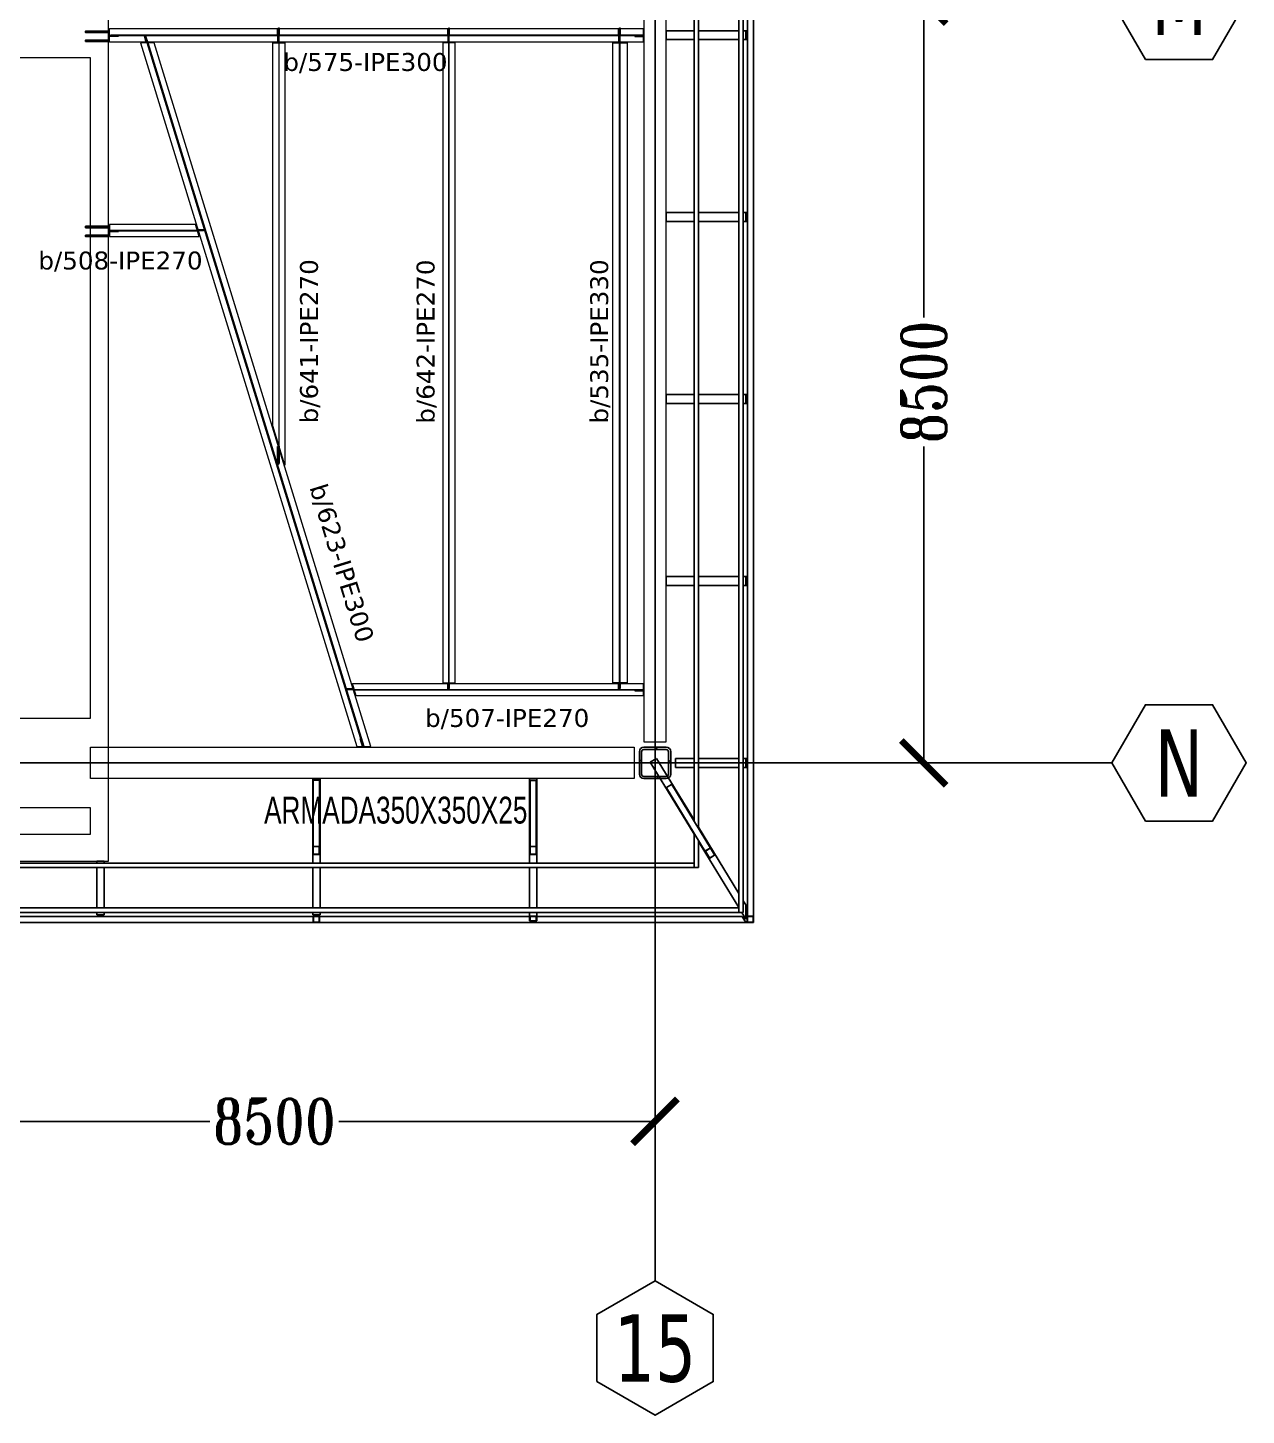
# Model space of a CAD drawing. Header units: millimetres. Extents: x -2452 to 78744, y -21906 to 33736.
# Drawn here: x 65145 to 78744, y -7280 to 8205 of the extents above; entities that cross this region are included whole.
import ezdxf
from ezdxf.enums import TextEntityAlignment as Align

# ---------------------------------------------------------------- set-up
doc = ezdxf.new("R2010")
doc.units = ezdxf.units.MM
doc.header["$LTSCALE"] = 0.9
for name, color, linetype, lineweight in [('0-3', 250, 'Continuous', 5), ('A_ALMA', 8, 'Continuous', 5), ('E_COLUMNAS-1', 254, 'Continuous', 25), ('E_COLUMNAS-2', 1, 'Continuous', 9), ('E_COLUMNAS-3', 1, 'Continuous', 35), ('E_COLUMNAS-4', 1, 'Continuous', 25), ('E_TEXTO', 3, 'Continuous', 9), ('E_VIGAS', 8, 'Continuous', 9), ('E_VIGAS-1', 5, 'Continuous', 25), ('E_VIGAS-2', 10, 'Continuous', 25), ('HCB-PLATINA', 4, 'Continuous', 15), ('HCB-VIGAS', 4, 'Continuous', 15), ('S-COLS-HDLN-1', 52, 'Continuous', 9), ('VIGAS_HCB', 4, 'Continuous', 15)]:
    doc.layers.add(name, color=color, linetype=linetype, lineweight=lineweight)
for name, color, linetype in [('COTAS', 8, 'Continuous'), ('HCB-ANCLAJE', 5, 'Continuous'), ('HCB-EJES', 1, 'Continuous'), ('HCB-ROTULOS', 2, 'Continuous')]:
    doc.layers.add(name, color=color, linetype=linetype)
doc.layers.get('0-3').off()
doc.styles.add('Arial Narrow', font='', dxfattribs={"width": 0.85, "height": 0.3})
doc.styles.add('ROMANT', font='romant.shx', dxfattribs={"width": 0.8})
doc.styles.add('VERDANA', font='verdana.ttf')
doc.styles.get('Arial Narrow').set_extended_font_data('Arial Narrow')
doc.dimstyles.new('1.125', dxfattribs={"dimscale": 0, "dimtxt": 500, "dimasz": 500, "dimexe": 4, "dimexo": 4, "dimgap": 15, "dimtad": 0, "dimdec": 0, "dimzin": 4, "dimdsep": 46, "dimtxsty": 'ROMANT', "dimblk": 'ARCHTICK', "dimcen": -10, "dimclrd": 256, "dimclrt": 3, "dimadec": 0, "dimazin": 0, "dimtfac": 1, "dimtdec": 0, "dimtix": 1, "dimtmove": 0, "dimatfit": 0, "dimldrblk": 'OBLIQUE', "dimfxl": 0.05, "dimtolj": 1, "dimtzin": 0, "dimarcsym": 0})

# ---------------------------------------------------------------- blocks, each defined once
blk = doc.blocks.new('EST_SFM_VIGA-METALICA-SECCION-C - EST_SFM_VIGA-METALICA-UPN100-1529792-PLANTA DE PISO 14 N_E_ _56_55m')
at = {"layer": 'E_VIGAS-2'}
for p, q in [((13.831, 0.032), (-13.129, 0.032)), ((14.268, 0.032), (13.965, 0.032)), ((14.269, 0.032), (14.269, -0.018)), ((-13.047, -0.018), (13.749, -0.018)), ((13.882, -0.018), (14.269, -0.018))]:
    blk.add_line(p, q, dxfattribs=at)
blk = doc.blocks.new('EST_SFM_VIGA-METALICA-SECCION-C - EST_SFM_VIGA-METALICA-UPN100-1530878-PLANTA DE PISO 14 N_E_ _56_55m')
at = {"layer": 'E_VIGAS-2'}
for p, q in [((14.54, 0.018), (-14.294, 0.018)), ((14.54, 0.018), (14.54, -0.032)), ((-14.294, -0.032), (14.54, -0.032))]:
    blk.add_line(p, q, dxfattribs=at)
blk = doc.blocks.new('EST_SFM_VIGA-METALICA-SECCION-C - EST_SFM_VIGA-METALICA-UPN160-1529890-PLANTA DE PISO 14 N_E_ _56_55m')
at = {"layer": 'E_VIGAS-1'}
for p, q in [((14.442, 0.018), (-14.49, 0.018)), ((14.506, 0.018), (14.5, 0.018)), ((14.506, 0.018), (14.506, 0.013)), ((-14.485, -0.047), (14.437, -0.047)), ((14.438, -0.047), (14.504, -0.047))]:
    blk.add_line(p, q, dxfattribs=at)
blk = doc.blocks.new('EST_SFM_VIGA-METALICA-SECCION-C - EST_SFM_VIGA-METALICA-UPN100-1527742-PLANTA DE PISO 14 N_E_ _56_55m')
at = {"layer": 'E_VIGAS-2'}
for p, q in [((34.044, 0.018), (-34.827, 0.018)), ((34.044, 0.018), (34.044, -0.032)), ((-34.827, -0.032), (34.044, -0.032))]:
    blk.add_line(p, q, dxfattribs=at)
blk = doc.blocks.new('EST_SFM_VIGA-METALICA-SECCION-C - EST_SFM_VIGA-METALICA-UPN100-1527772-PLANTA DE PISO 14 N_E_ _56_55m')
at = {"layer": 'E_VIGAS-2'}
for p, q in [((34.942, 0.032), (-34.929, 0.032)), ((34.942, 0.032), (34.942, -0.018)), ((-34.929, -0.018), (34.942, -0.018))]:
    blk.add_line(p, q, dxfattribs=at)
blk = doc.blocks.new('EST_SCM_COLUMNA-METALICA-SECCION-CUADRADA - EST_SCM_COLUMNA-TUBULAR-CUADRADA_PTEØ_70x70 e_3mm-1588002-PLANTA DE PISO 14 N_E_ _56_55m')
at = {"layer": 'E_COLUMNAS-1'}
for p, q in [((-0.035, 0.029), (-0.035, -0.029)), ((-0.032, -0.029), (-0.032, 0.029)), ((0.029, 0.035), (-0.029, 0.035)), ((-0.029, 0.032), (0.029, 0.032)), ((0.032, 0.029), (0.032, -0.029)), ((0.035, -0.029), (0.035, 0.029)), ((0.029, -0.032), (-0.029, -0.032)), ((-0.029, -0.035), (0.029, -0.035))]:
    blk.add_line(p, q, dxfattribs=at)
for centre, radius, start, end in [((-0.029, 0.029), 0.006, 90, 180), ((-0.029, 0.029), 0.003, 90, 180), ((0.029, 0.029), 0.006, 360, 90), ((0.029, 0.029), 0.003, 0, 90), ((-0.029, -0.029), 0.006, 180, 270), ((-0.029, -0.029), 0.003, 180, 270), ((0.029, -0.029), 0.006, 270, 360), ((0.029, -0.029), 0.003, 270, 360), ((0.029, -0.029), 0.006, 280, 360), ((0.029, -0.029), 0.003, 300, 360)]:
    blk.add_arc(centre, radius, start, end, dxfattribs=at)
blk = doc.blocks.new('EST_SCM_COLUMNA-METALICA-SECCION-CUADRADA - EST_SCM_COLUMNA-TUBULAR-CUADRADA_PTEØ_70x70 e_3mm-V32-PLANTA DE PISO 14 N_E_ _56_55m')
at = {"layer": 'E_COLUMNAS-1'}
for p, q in [((-0.035, 0.029), (-0.035, -0.029)), ((-0.032, -0.029), (-0.032, 0.029)), ((0.029, 0.035), (-0.029, 0.035)), ((-0.029, 0.032), (0.029, 0.032)), ((0.032, 0.029), (0.032, -0.029)), ((0.035, -0.029), (0.035, 0.029)), ((0.029, -0.032), (-0.029, -0.032)), ((-0.029, -0.035), (0.029, -0.035))]:
    blk.add_line(p, q, dxfattribs=at)
for centre, radius, start, end in [((-0.029, 0.029), 0.006, 90, 180), ((-0.029, 0.029), 0.003, 90, 180), ((0.029, 0.029), 0.006, 360, 90), ((0.029, 0.029), 0.003, 0, 90), ((-0.029, -0.029), 0.006, 180, 270), ((-0.029, -0.029), 0.006, 190, 270), ((-0.029, -0.029), 0.003, 180, 270), ((-0.029, -0.029), 0.003, 210, 270), ((0.029, -0.029), 0.006, 270, 360), ((0.029, -0.029), 0.003, 270, 360), ((0.029, -0.029), 0.006, 270, 350), ((0.029, -0.029), 0.003, 270, 330)]:
    blk.add_arc(centre, radius, start, end, dxfattribs=at)
blk = doc.blocks.new('EST_SCM_COLUMNA-METALICA-SECCION-CUADRADA - EST_SCM_COLUMNA-TUBULAR-CUADRADA_PTEØ_70x70 e_3mm-V37-PLANTA DE PISO 14 N_E_ _56_55m')
at = {"layer": 'E_COLUMNAS-2'}
h = blk.add_hatch(dxfattribs=at)
h.set_pattern_fill('FP_5', color=256, style=0, pattern_type=2)
h.set_pattern_definition([(315, (-7.522, 138.917), (0.15909903, 0.15909903), [])])
h.paths.add_polyline_path([(-0.029, 0.035), (-0.033, 0.033), (-0.035, 0.029), (-0.031, 0.031)])
h.paths.add_polyline_path([(0.029, 0.035), (-0.029, 0.035), (-0.029, 0.032), (0.029, 0.032)])
h.paths.add_polyline_path([(0.029, 0.035), (0.031, 0.031), (0.035, 0.029), (0.033, 0.033)])
h.paths.add_polyline_path([(0.035, -0.029), (0.031, -0.031), (0.029, -0.035), (0.033, -0.033)])
h.paths.add_polyline_path([(0.035, 0.029), (0.032, 0.029), (0.032, -0.029), (0.035, -0.029)])
h.paths.add_polyline_path([(-0.035, -0.029), (-0.033, -0.033), (-0.029, -0.035), (-0.031, -0.031)])
h.paths.add_polyline_path([(-0.035, 0.029), (-0.035, -0.029), (-0.032, -0.029), (-0.032, 0.029)])
h.paths.add_polyline_path([(0.029, -0.032), (-0.029, -0.032), (-0.029, -0.035), (0.029, -0.035)])
at = {"layer": 'E_COLUMNAS-1'}
for p, q in [((-0.035, 0.029), (-0.035, -0.029)), ((-0.032, -0.029), (-0.032, 0.029)), ((0.029, 0.035), (-0.029, 0.035)), ((-0.029, 0.032), (0.029, 0.032)), ((0.032, 0.029), (0.032, -0.029)), ((0.035, -0.029), (0.035, 0.029)), ((0.029, -0.032), (-0.029, -0.032)), ((-0.029, -0.035), (0.029, -0.035))]:
    blk.add_line(p, q, dxfattribs=at)
for centre, radius, start, end in [((-0.029, 0.029), 0.006, 90, 180), ((-0.029, 0.029), 0.003, 90, 180), ((0.029, 0.029), 0.006, 360, 90), ((0.029, 0.029), 0.003, 0, 90), ((-0.029, -0.029), 0.006, 180, 270), ((-0.029, -0.029), 0.003, 180, 270), ((0.029, -0.029), 0.006, 270, 360), ((0.029, -0.029), 0.003, 270, 360)]:
    blk.add_arc(centre, radius, start, end, dxfattribs=at)
blk = doc.blocks.new('DCTIB_CNI_EST_MOD-1A-FAC_0001_rvt-2-PLANTA DE PISO 14 N_E_ _56_55m')
at = {"layer": 'E_COLUMNAS-1'}
for centre, radius, start, end in [((-9.971, 138.946), 0.006, 90, 170), ((-9.971, 138.946), 0.006, 90, 170), ((-9.971, 138.946), 0.003, 90, 150), ((-9.971, 138.946), 0.003, 90, 150), ((-9.913, 138.946), 0.006, 10, 90), ((-9.913, 138.946), 0.006, 10, 90), ((-9.913, 138.946), 0.003, 30, 90), ((-9.913, 138.946), 0.003, 30, 90), ((-5.128, 138.946), 0.006, 100, 180), ((-5.128, 138.946), 0.006, 100, 180), ((-5.128, 138.946), 0.003, 120, 180), ((-5.128, 138.946), 0.003, 120, 180)]:
    blk.add_arc(centre, radius, start, end, dxfattribs=at)
at = {"layer": 'E_VIGAS-1'}
for p, q in [((-6.038, 148.735), (-6.038, 148.835)), ((-6.038, 148.835), (-5.727, 148.835)), ((-5.677, 148.835), (-5.227, 148.835)), ((-5.177, 148.835), (-5.149, 148.835)), ((-5.149, 148.835), (-5.149, 148.735)), ((-5.149, 148.835), (-5.148, 148.835)), ((-5.149, 148.735), (-5.149, 148.835)), ((-5.129, 148.835), (-5.148, 148.835)), ((-5.148, 148.835), (-5.148, 148.798)), ((-6.038, 148.735), (-5.727, 148.735)), ((-5.677, 148.735), (-5.227, 148.735)), ((-5.177, 148.735), (-5.149, 148.735)), ((-5.148, 148.735), (-5.149, 148.735)), ((-5.148, 148.788), (-5.143, 148.788)), ((-5.143, 148.788), (-5.148, 148.788)), ((-5.148, 148.788), (-5.143, 148.788)), ((-5.143, 148.782), (-5.148, 148.782)), ((-5.143, 148.782), (-5.148, 148.782)), ((-5.148, 148.782), (-5.143, 148.782)), ((-5.148, 148.772), (-5.148, 148.735)), ((-5.148, 148.735), (-5.129, 148.735)), ((-5.143, 148.788), (-5.129, 148.788)), ((-5.129, 148.782), (-5.143, 148.782)), ((-6.037, 146.704), (-6.037, 146.804)), ((-5.727, 146.804), (-6.037, 146.804)), ((-5.227, 146.804), (-5.677, 146.804)), ((-5.149, 146.804), (-5.177, 146.804)), ((-5.149, 146.804), (-5.149, 146.704)), ((-5.149, 146.704), (-5.149, 146.804)), ((-5.149, 146.804), (-5.148, 146.804)), ((-5.148, 146.804), (-5.148, 146.767)), ((-5.129, 146.804), (-5.148, 146.804)), ((-5.727, 146.704), (-6.037, 146.704)), ((-5.227, 146.704), (-5.677, 146.704)), ((-5.149, 146.704), (-5.177, 146.704)), ((-5.148, 146.704), (-5.149, 146.704)), ((-5.148, 146.757), (-5.143, 146.757)), ((-5.143, 146.757), (-5.148, 146.757)), ((-5.148, 146.757), (-5.143, 146.757)), ((-5.143, 146.752), (-5.148, 146.752)), ((-5.143, 146.752), (-5.148, 146.752)), ((-5.148, 146.752), (-5.143, 146.752)), ((-5.148, 146.742), (-5.148, 146.704)), ((-5.148, 146.704), (-5.129, 146.704)), ((-5.143, 146.757), (-5.129, 146.757)), ((-5.129, 146.752), (-5.143, 146.752)), ((-6.038, 144.674), (-6.038, 144.774)), ((-6.038, 144.774), (-5.727, 144.774)), ((-6.038, 144.674), (-5.727, 144.674)), ((-5.677, 144.774), (-5.227, 144.774)), ((-5.677, 144.674), (-5.227, 144.674)), ((-5.177, 144.774), (-5.149, 144.774)), ((-5.177, 144.674), (-5.149, 144.674)), ((-5.149, 144.774), (-5.149, 144.674)), ((-5.149, 144.774), (-5.148, 144.774)), ((-5.149, 144.674), (-5.149, 144.774)), ((-5.148, 144.674), (-5.149, 144.674)), ((-5.129, 144.774), (-5.148, 144.774)), ((-5.148, 144.774), (-5.148, 144.736)), ((-5.148, 144.726), (-5.143, 144.726)), ((-5.143, 144.726), (-5.148, 144.726)), ((-5.148, 144.726), (-5.143, 144.726)), ((-5.143, 144.721), (-5.148, 144.721)), ((-5.143, 144.721), (-5.148, 144.721)), ((-5.148, 144.721), (-5.143, 144.721)), ((-5.148, 144.711), (-5.148, 144.674)), ((-5.148, 144.674), (-5.129, 144.674)), ((-5.143, 144.726), (-5.129, 144.726)), ((-5.129, 144.721), (-5.143, 144.721)), ((-6.037, 142.643), (-6.037, 142.743)), ((-5.727, 142.743), (-6.037, 142.743)), ((-5.727, 142.643), (-6.037, 142.643)), ((-5.227, 142.743), (-5.677, 142.743)), ((-5.227, 142.643), (-5.677, 142.643)), ((-5.149, 142.743), (-5.177, 142.743)), ((-5.149, 142.643), (-5.177, 142.643)), ((-5.149, 142.743), (-5.149, 142.643)), ((-5.149, 142.643), (-5.149, 142.743)), ((-5.149, 142.743), (-5.148, 142.743)), ((-5.148, 142.643), (-5.149, 142.643)), ((-5.148, 142.743), (-5.148, 142.706)), ((-5.129, 142.743), (-5.148, 142.743)), ((-5.148, 142.696), (-5.143, 142.696)), ((-5.143, 142.696), (-5.148, 142.696)), ((-5.148, 142.696), (-5.143, 142.696)), ((-5.143, 142.69), (-5.148, 142.69)), ((-5.143, 142.69), (-5.148, 142.69)), ((-5.148, 142.69), (-5.143, 142.69)), ((-5.148, 142.68), (-5.148, 142.643)), ((-5.148, 142.643), (-5.129, 142.643)), ((-5.143, 142.696), (-5.129, 142.696)), ((-5.129, 142.69), (-5.143, 142.69)), ((-6.215, 140.67), (-6.145, 140.712)), ((-6.215, 140.67), (-5.727, 139.869)), ((-6.145, 140.712), (-5.727, 140.027)), ((-5.934, 140.612), (-5.934, 140.712)), ((-5.934, 140.712), (-5.727, 140.712)), ((-5.934, 140.612), (-5.727, 140.612)), ((-5.677, 140.712), (-5.227, 140.712)), ((-5.677, 140.612), (-5.227, 140.612)), ((-5.177, 140.712), (-5.149, 140.712)), ((-5.177, 140.612), (-5.149, 140.612)), ((-5.149, 140.712), (-5.149, 140.612)), ((-5.149, 140.712), (-5.148, 140.712)), ((-5.149, 140.612), (-5.149, 140.712)), ((-5.148, 140.612), (-5.149, 140.612)), ((-5.129, 140.712), (-5.148, 140.712)), ((-5.148, 140.712), (-5.148, 140.675)), ((-5.148, 140.665), (-5.143, 140.665)), ((-5.143, 140.665), (-5.148, 140.665)), ((-5.148, 140.665), (-5.143, 140.665)), ((-5.143, 140.66), (-5.148, 140.66)), ((-5.143, 140.66), (-5.148, 140.66)), ((-5.148, 140.66), (-5.143, 140.66)), ((-5.148, 140.65), (-5.148, 140.612)), ((-5.148, 140.612), (-5.129, 140.612)), ((-5.143, 140.665), (-5.129, 140.665)), ((-5.129, 140.66), (-5.143, 140.66)), ((-9.983, 140.487), (-9.901, 140.487)), ((-9.983, 140.487), (-9.983, 139.545)), ((-9.977, 140.468), (-9.977, 139.727)), ((-9.91, 140.472), (-9.974, 140.472)), ((-9.907, 139.727), (-9.907, 140.468)), ((-9.901, 140.487), (-9.901, 139.545)), ((-7.563, 140.488), (-7.535, 140.488)), ((-7.563, 140.487), (-7.481, 140.487)), ((-7.563, 139.545), (-7.563, 140.487)), ((-7.557, 140.464), (-7.557, 139.727)), ((-7.49, 140.468), (-7.554, 140.468)), ((-7.525, 140.488), (-7.525, 140.487)), ((-7.519, 140.488), (-7.525, 140.488)), ((-7.52, 140.487), (-7.52, 140.488)), ((-7.509, 140.488), (-7.481, 140.488)), ((-7.487, 139.727), (-7.487, 140.464)), ((-7.481, 139.545), (-7.481, 140.487)), ((-6.034, 140.384), (-5.602, 139.675)), ((-5.979, 140.423), (-6.033, 140.389)), ((-5.542, 139.711), (-5.974, 140.421)), ((-5.677, 139.944), (-5.227, 139.206)), ((-9.977, 139.727), (-9.977, 139.645)), ((-9.976, 139.731), (-9.976, 139.727)), ((-9.976, 139.645), (-9.976, 139.727)), ((-9.91, 139.731), (-9.974, 139.731)), ((-9.974, 139.729), (-9.91, 139.729)), ((-9.909, 139.727), (-9.909, 139.731)), ((-9.909, 139.727), (-9.909, 139.645)), ((-9.907, 139.645), (-9.907, 139.727)), ((-7.557, 139.727), (-7.557, 139.645)), ((-7.556, 139.731), (-7.556, 139.727)), ((-7.556, 139.645), (-7.556, 139.727)), ((-7.49, 139.731), (-7.554, 139.731)), ((-7.554, 139.729), (-7.49, 139.729)), ((-7.489, 139.727), (-7.489, 139.731)), ((-7.489, 139.727), (-7.489, 139.645)), ((-7.487, 139.645), (-7.487, 139.727)), ((-5.677, 139.787), (-5.227, 139.048)), ((-5.602, 139.679), (-5.6, 139.676)), ((-5.547, 139.713), (-5.601, 139.68)), ((-5.6, 139.678), (-5.545, 139.712)), ((-5.543, 139.711), (-5.545, 139.714)), ((-5.543, 139.711), (-5.498, 139.637)), ((-5.497, 139.637), (-5.542, 139.711)), ((-12.393, 139.567), (-12.311, 139.567)), ((-12.393, 139.545), (-12.393, 139.567)), ((-12.311, 139.545), (-12.311, 139.567)), ((-9.976, 139.652), (-9.976, 139.645)), ((-9.91, 139.643), (-9.974, 139.643)), ((-9.974, 139.641), (-9.91, 139.641)), ((-9.909, 139.645), (-9.909, 139.652)), ((-7.556, 139.652), (-7.556, 139.645)), ((-7.49, 139.643), (-7.554, 139.643)), ((-7.554, 139.641), (-7.49, 139.641)), ((-7.489, 139.645), (-7.489, 139.652)), ((-5.602, 139.675), (-5.556, 139.601)), ((-5.555, 139.602), (-5.6, 139.676)), ((-5.56, 139.609), (-5.555, 139.602)), ((-5.498, 139.634), (-5.553, 139.601)), ((-5.552, 139.599), (-5.497, 139.632)), ((-5.498, 139.637), (-5.502, 139.644)), ((-12.393, 139.045), (-12.393, 139.495)), ((-12.311, 139.045), (-12.311, 139.495)), ((-9.983, 139.495), (-9.983, 139.045)), ((-9.901, 139.495), (-9.901, 139.045)), ((-7.563, 139.045), (-7.563, 139.495)), ((-7.481, 139.045), (-7.481, 139.495)), ((-5.177, 139.124), (-5.149, 139.078)), ((-5.149, 138.92), (-5.149, 139.078)), ((-5.148, 139.076), (-5.148, 139.023)), ((-5.129, 139.033), (-5.148, 139.065)), ((-9.977, 138.947), (-70.348, 138.947)), ((-12.393, 138.967), (-12.393, 138.995)), ((-12.311, 138.967), (-12.393, 138.967)), ((-12.393, 138.966), (-12.393, 138.967)), ((-12.393, 138.967), (-12.311, 138.967)), ((-12.365, 138.966), (-12.393, 138.966)), ((-12.355, 138.961), (-12.355, 138.966)), ((-12.355, 138.947), (-12.355, 138.961)), ((-12.35, 138.966), (-12.35, 138.961)), ((-12.35, 138.961), (-12.35, 138.947)), ((-12.311, 138.966), (-12.339, 138.966)), ((-12.311, 138.967), (-12.311, 138.995)), ((-12.311, 138.967), (-12.311, 138.966)), ((-9.983, 138.995), (-9.983, 138.967)), ((-9.901, 138.967), (-9.983, 138.967)), ((-9.983, 138.967), (-9.901, 138.967)), ((-9.983, 138.966), (-9.983, 138.967)), ((-9.955, 138.966), (-9.983, 138.966)), ((-9.909, 138.947), (-9.975, 138.947)), ((-9.945, 138.961), (-9.945, 138.966)), ((-9.945, 138.952), (-9.945, 138.961)), ((-9.945, 138.947), (-9.945, 138.949)), ((-9.94, 138.966), (-9.94, 138.961)), ((-9.94, 138.961), (-9.94, 138.952)), ((-9.94, 138.949), (-9.94, 138.947)), ((-9.901, 138.966), (-9.929, 138.966)), ((-7.563, 138.947), (-9.908, 138.947)), ((-9.901, 138.995), (-9.901, 138.967)), ((-9.901, 138.967), (-9.901, 138.966)), ((-7.563, 138.9), (-7.563, 138.995)), ((-7.481, 138.9), (-7.481, 138.995)), ((-5.188, 138.947), (-7.481, 138.947)), ((-5.194, 138.995), (-5.149, 138.92)), ((-5.149, 138.882), (-5.188, 138.947)), ((-5.148, 138.972), (-5.148, 138.919)), ((-5.146, 138.999), (-5.143, 138.994)), ((-5.143, 138.984), (-5.146, 138.99)), ((-70.353, 138.882), (-9.971, 138.882)), ((-9.913, 138.882), (-7.551, 138.882)), ((-7.557, 138.9), (-7.563, 138.9)), ((-7.49, 138.9), (-7.554, 138.9)), ((-7.493, 138.882), (-5.149, 138.882)), ((-7.481, 138.9), (-7.487, 138.9)), ((-5.153, 138.889), (-5.134, 138.889)), ((-5.129, 138.882), (-5.149, 138.882)), ((-5.131, 138.889), (-5.129, 138.889))]:
    blk.add_line(p, q, dxfattribs=at)
at = {"layer": 'E_VIGAS-1', "flags": 128}
for points in [[(-9.974, 140.472), (-9.975, 140.471), (-9.975, 140.471), (-9.976, 140.471), (-9.976, 140.47), (-9.977, 140.469), (-9.977, 140.469), (-9.977, 140.468)], [(-9.907, 140.468), (-9.907, 140.469), (-9.907, 140.469), (-9.908, 140.47), (-9.908, 140.471), (-9.909, 140.471), (-9.909, 140.471), (-9.91, 140.472)], [(-7.554, 140.468), (-7.555, 140.467), (-7.555, 140.467), (-7.556, 140.467), (-7.556, 140.466), (-7.557, 140.465), (-7.557, 140.465), (-7.557, 140.464)], [(-7.487, 140.464), (-7.487, 140.465), (-7.487, 140.465), (-7.488, 140.466), (-7.488, 140.467), (-7.489, 140.467), (-7.489, 140.467), (-7.49, 140.468)], [(-6.034, 140.384), (-6.034, 140.385), (-6.034, 140.386), (-6.034, 140.387), (-6.034, 140.388), (-6.034, 140.388), (-6.034, 140.389), (-6.033, 140.389)], [(-5.979, 140.423), (-5.978, 140.423), (-5.977, 140.423), (-5.977, 140.423), (-5.976, 140.423), (-5.975, 140.422), (-5.974, 140.422), (-5.974, 140.421)], [(-9.974, 139.731), (-9.975, 139.731), (-9.975, 139.731), (-9.976, 139.73), (-9.976, 139.73), (-9.977, 139.729), (-9.977, 139.728), (-9.977, 139.727)], [(-9.976, 139.727), (-9.976, 139.728), (-9.975, 139.728), (-9.975, 139.728), (-9.975, 139.729), (-9.975, 139.729), (-9.974, 139.729), (-9.974, 139.729)], [(-9.907, 139.727), (-9.907, 139.728), (-9.907, 139.729), (-9.908, 139.73), (-9.908, 139.73), (-9.909, 139.731), (-9.909, 139.731), (-9.91, 139.731)], [(-9.91, 139.729), (-9.91, 139.729), (-9.909, 139.729), (-9.909, 139.729), (-9.909, 139.728), (-9.909, 139.728), (-9.909, 139.728), (-9.909, 139.727)], [(-7.554, 139.731), (-7.555, 139.731), (-7.555, 139.731), (-7.556, 139.73), (-7.556, 139.73), (-7.557, 139.729), (-7.557, 139.728), (-7.557, 139.727)], [(-7.556, 139.727), (-7.556, 139.728), (-7.555, 139.728), (-7.555, 139.728), (-7.555, 139.729), (-7.555, 139.729), (-7.554, 139.729), (-7.554, 139.729)], [(-7.487, 139.727), (-7.487, 139.728), (-7.487, 139.729), (-7.488, 139.73), (-7.488, 139.73), (-7.489, 139.731), (-7.489, 139.731), (-7.49, 139.731)], [(-7.49, 139.729), (-7.49, 139.729), (-7.489, 139.729), (-7.489, 139.729), (-7.489, 139.728), (-7.489, 139.728), (-7.489, 139.728), (-7.489, 139.727)], [(-5.601, 139.68), (-5.602, 139.68), (-5.602, 139.679), (-5.602, 139.678), (-5.602, 139.678), (-5.602, 139.677), (-5.602, 139.676), (-5.602, 139.675)], [(-5.6, 139.676), (-5.601, 139.676), (-5.601, 139.677), (-5.601, 139.677), (-5.601, 139.678), (-5.601, 139.678), (-5.6, 139.678), (-5.6, 139.678)], [(-5.542, 139.711), (-5.542, 139.712), (-5.543, 139.713), (-5.544, 139.713), (-5.544, 139.714), (-5.545, 139.714), (-5.546, 139.714), (-5.547, 139.713)], [(-5.545, 139.712), (-5.545, 139.712), (-5.545, 139.712), (-5.544, 139.712), (-5.544, 139.712), (-5.544, 139.711), (-5.543, 139.711), (-5.543, 139.711)], [(-9.977, 139.645), (-9.977, 139.644), (-9.977, 139.643), (-9.976, 139.642), (-9.976, 139.641), (-9.975, 139.641), (-9.975, 139.641), (-9.974, 139.641)], [(-9.974, 139.643), (-9.974, 139.643), (-9.975, 139.643), (-9.975, 139.643), (-9.975, 139.643), (-9.975, 139.644), (-9.976, 139.644), (-9.976, 139.645)], [(-9.91, 139.641), (-9.909, 139.641), (-9.909, 139.641), (-9.908, 139.641), (-9.908, 139.642), (-9.907, 139.643), (-9.907, 139.644), (-9.907, 139.645)], [(-9.909, 139.645), (-9.909, 139.644), (-9.909, 139.644), (-9.909, 139.643), (-9.909, 139.643), (-9.909, 139.643), (-9.91, 139.643), (-9.91, 139.643)], [(-7.557, 139.645), (-7.557, 139.644), (-7.557, 139.643), (-7.556, 139.642), (-7.556, 139.641), (-7.555, 139.641), (-7.555, 139.641), (-7.554, 139.641)], [(-7.554, 139.643), (-7.554, 139.643), (-7.555, 139.643), (-7.555, 139.643), (-7.555, 139.643), (-7.555, 139.644), (-7.556, 139.644), (-7.556, 139.645)], [(-7.49, 139.641), (-7.489, 139.641), (-7.489, 139.641), (-7.488, 139.641), (-7.488, 139.642), (-7.487, 139.643), (-7.487, 139.644), (-7.487, 139.645)], [(-7.489, 139.645), (-7.489, 139.644), (-7.489, 139.644), (-7.489, 139.643), (-7.489, 139.643), (-7.489, 139.643), (-7.49, 139.643), (-7.49, 139.643)], [(-5.556, 139.601), (-5.556, 139.6), (-5.555, 139.6), (-5.555, 139.599), (-5.554, 139.599), (-5.553, 139.599), (-5.552, 139.599), (-5.552, 139.599)], [(-5.553, 139.601), (-5.553, 139.601), (-5.553, 139.601), (-5.554, 139.601), (-5.554, 139.601), (-5.554, 139.601), (-5.555, 139.601), (-5.555, 139.601), (-5.555, 139.602)], [(-5.498, 139.637), (-5.498, 139.636), (-5.498, 139.636), (-5.498, 139.635), (-5.498, 139.635), (-5.498, 139.635), (-5.498, 139.634), (-5.498, 139.634)], [(-5.497, 139.632), (-5.497, 139.633), (-5.496, 139.633), (-5.496, 139.634), (-5.496, 139.635), (-5.496, 139.636), (-5.496, 139.636), (-5.497, 139.637)], [(-5.149, 139.078), (-5.149, 139.077), (-5.148, 139.076)], [(-5.148, 138.919), (-5.149, 138.92), (-5.149, 138.92)], [(-5.148, 138.962), (-5.146, 138.964), (-5.142, 138.968), (-5.138, 138.97), (-5.135, 138.971)], [(-5.143, 138.994), (-5.138, 138.987), (-5.133, 138.978), (-5.129, 138.971)], [(-5.129, 138.961), (-5.133, 138.968), (-5.138, 138.977), (-5.143, 138.984)]]:
    blk.add_lwpolyline(points, dxfattribs=at)
at = {"layer": 'E_VIGAS-1'}
for centre, start_param, end_param in [((-7.535, 140.488), 0, 1.570796), ((-7.535, 140.487), 4.974188, 5.497787), ((-7.535, 140.487), 5.759587, 6.283185), ((-7.509, 140.488), 1.570796, 3.141593), ((-7.509, 140.487), 3.141593, 3.665191), ((-7.509, 140.487), 3.926991, 4.45059)]:
    blk.add_ellipse(centre, major_axis=(0.0107, 0), ratio=0.003149, start_param=start_param, end_param=end_param, dxfattribs=at)
for points, knots in [([(-5.148, 148.798), (-5.148, 148.797), (-5.148, 148.795), (-5.147, 148.793), (-5.147, 148.791), (-5.146, 148.789), (-5.145, 148.788), (-5.143, 148.788), (-5.143, 148.788)], [0, 0, 0, 0, 0.142857, 0.285714, 0.428571, 0.571429, 0.785714, 1, 1, 1, 1]), ([(-5.143, 148.782), (-5.143, 148.782), (-5.144, 148.782), (-5.145, 148.781), (-5.146, 148.78), (-5.147, 148.779), (-5.147, 148.778), (-5.147, 148.777), (-5.148, 148.775), (-5.148, 148.774), (-5.148, 148.772)], [0, 0, 0, 0, 0.142857, 0.285714, 0.428571, 0.571429, 0.678571, 0.732143, 0.785714, 1, 1, 1, 1]), ([(-5.148, 146.767), (-5.148, 146.766), (-5.148, 146.765), (-5.147, 146.762), (-5.147, 146.76), (-5.146, 146.759), (-5.145, 146.757), (-5.143, 146.757), (-5.143, 146.757)], [0, 0, 0, 0, 0.142857, 0.285714, 0.428571, 0.571429, 0.785714, 1, 1, 1, 1]), ([(-5.143, 146.752), (-5.143, 146.752), (-5.144, 146.751), (-5.145, 146.751), (-5.146, 146.75), (-5.147, 146.748), (-5.147, 146.747), (-5.147, 146.746), (-5.148, 146.744), (-5.148, 146.743), (-5.148, 146.742)], [0, 0, 0, 0, 0.142857, 0.285714, 0.428571, 0.571429, 0.678571, 0.732143, 0.785714, 1, 1, 1, 1]), ([(-5.148, 144.736), (-5.148, 144.735), (-5.148, 144.734), (-5.147, 144.732), (-5.147, 144.73), (-5.146, 144.728), (-5.145, 144.727), (-5.143, 144.726), (-5.143, 144.726)], [0, 0, 0, 0, 0.142857, 0.285714, 0.428571, 0.571429, 0.785714, 1, 1, 1, 1]), ([(-5.143, 144.721), (-5.143, 144.721), (-5.144, 144.721), (-5.145, 144.72), (-5.146, 144.719), (-5.147, 144.718), (-5.147, 144.716), (-5.147, 144.715), (-5.148, 144.714), (-5.148, 144.712), (-5.148, 144.711)], [0, 0, 0, 0, 0.142857, 0.285714, 0.428571, 0.571429, 0.678571, 0.732143, 0.785714, 1, 1, 1, 1]), ([(-5.148, 142.706), (-5.148, 142.705), (-5.148, 142.703), (-5.147, 142.701), (-5.147, 142.699), (-5.146, 142.697), (-5.145, 142.696), (-5.143, 142.696), (-5.143, 142.696)], [0, 0, 0, 0, 0.142857, 0.285714, 0.428571, 0.571429, 0.785714, 1, 1, 1, 1]), ([(-5.143, 142.69), (-5.143, 142.69), (-5.144, 142.69), (-5.145, 142.69), (-5.146, 142.688), (-5.147, 142.687), (-5.147, 142.686), (-5.147, 142.685), (-5.148, 142.683), (-5.148, 142.682), (-5.148, 142.68)], [0, 0, 0, 0, 0.142857, 0.285714, 0.428571, 0.571429, 0.678571, 0.732143, 0.785714, 1, 1, 1, 1]), ([(-5.148, 140.675), (-5.148, 140.674), (-5.148, 140.673), (-5.147, 140.67), (-5.147, 140.669), (-5.146, 140.667), (-5.145, 140.665), (-5.143, 140.665), (-5.143, 140.665)], [0, 0, 0, 0, 0.142857, 0.285714, 0.428571, 0.571429, 0.785714, 1, 1, 1, 1]), ([(-5.143, 140.66), (-5.143, 140.66), (-5.144, 140.66), (-5.145, 140.659), (-5.146, 140.658), (-5.147, 140.656), (-5.147, 140.655), (-5.147, 140.654), (-5.148, 140.652), (-5.148, 140.651), (-5.148, 140.65)], [0, 0, 0, 0, 0.142857, 0.285714, 0.428571, 0.571429, 0.678571, 0.732143, 0.785714, 1, 1, 1, 1]), ([(-12.365, 138.966), (-12.364, 138.966), (-12.363, 138.966), (-12.36, 138.966), (-12.358, 138.965), (-12.356, 138.964), (-12.355, 138.963), (-12.355, 138.962), (-12.355, 138.961)], [0, 0, 0, 0, 0.142857, 0.285714, 0.428571, 0.571429, 0.785714, 1, 1, 1, 1]), ([(-12.355, 138.961), (-12.355, 138.962), (-12.355, 138.963), (-12.357, 138.965), (-12.358, 138.965), (-12.36, 138.966), (-12.361, 138.966), (-12.362, 138.966), (-12.364, 138.966), (-12.365, 138.966)], [0, 0, 0, 0, 0.285714, 0.428571, 0.571429, 0.678571, 0.732143, 0.785714, 1, 1, 1, 1]), ([(-12.339, 138.966), (-12.34, 138.966), (-12.341, 138.966), (-12.344, 138.966), (-12.346, 138.965), (-12.348, 138.964), (-12.349, 138.963), (-12.35, 138.962), (-12.35, 138.961)], [0, 0, 0, 0, 0.142857, 0.285714, 0.428571, 0.571429, 0.785714, 1, 1, 1, 1]), ([(-12.35, 138.961), (-12.35, 138.962), (-12.349, 138.963), (-12.348, 138.965), (-12.346, 138.965), (-12.345, 138.966), (-12.344, 138.966), (-12.342, 138.966), (-12.34, 138.966), (-12.339, 138.966)], [0, 0, 0, 0, 0.285714, 0.428571, 0.571429, 0.678571, 0.732143, 0.785714, 1, 1, 1, 1]), ([(-9.945, 138.961), (-9.945, 138.962), (-9.945, 138.963), (-9.947, 138.965), (-9.948, 138.965), (-9.95, 138.966), (-9.951, 138.966), (-9.952, 138.966), (-9.954, 138.966), (-9.955, 138.966)], [0, 0, 0, 0, 0.285714, 0.428571, 0.571429, 0.678571, 0.732143, 0.785714, 1, 1, 1, 1]), ([(-9.955, 138.966), (-9.954, 138.966), (-9.953, 138.966), (-9.95, 138.966), (-9.948, 138.965), (-9.946, 138.964), (-9.945, 138.963), (-9.945, 138.962), (-9.945, 138.961)], [0, 0, 0, 0, 0.142857, 0.285714, 0.428571, 0.571429, 0.785714, 1, 1, 1, 1]), ([(-9.94, 138.961), (-9.94, 138.962), (-9.939, 138.963), (-9.938, 138.965), (-9.936, 138.965), (-9.935, 138.966), (-9.934, 138.966), (-9.932, 138.966), (-9.93, 138.966), (-9.929, 138.966)], [0, 0, 0, 0, 0.285714, 0.428571, 0.571429, 0.678571, 0.732143, 0.785714, 1, 1, 1, 1]), ([(-9.929, 138.966), (-9.93, 138.966), (-9.931, 138.966), (-9.934, 138.966), (-9.936, 138.965), (-9.938, 138.964), (-9.939, 138.963), (-9.94, 138.962), (-9.94, 138.961)], [0, 0, 0, 0, 0.142857, 0.285714, 0.428571, 0.571429, 0.785714, 1, 1, 1, 1]), ([(-5.148, 139.023), (-5.148, 139.021), (-5.148, 139.018), (-5.148, 139.014), (-5.147, 139.009), (-5.147, 139.004), (-5.145, 138.998), (-5.143, 138.995), (-5.143, 138.994)], [0, 0, 0, 0, 0.142857, 0.285714, 0.428571, 0.571429, 0.857143, 1, 1, 1, 1]), ([(-5.143, 138.984), (-5.143, 138.985), (-5.144, 138.986), (-5.144, 138.986), (-5.145, 138.987), (-5.145, 138.987), (-5.145, 138.987), (-5.146, 138.987), (-5.146, 138.987), (-5.146, 138.987), (-5.146, 138.986), (-5.147, 138.986), (-5.147, 138.985), (-5.147, 138.985), (-5.147, 138.985), (-5.147, 138.985), (-5.147, 138.985), (-5.147, 138.984), (-5.147, 138.984), (-5.147, 138.983), (-5.147, 138.982), (-5.147, 138.982), (-5.147, 138.982), (-5.147, 138.982), (-5.148, 138.982), (-5.148, 138.981), (-5.148, 138.98), (-5.148, 138.98), (-5.148, 138.979), (-5.148, 138.978), (-5.148, 138.977), (-5.148, 138.975), (-5.148, 138.973), (-5.148, 138.972)], [0, 0, 0, 0, 0.071429, 0.142857, 0.160714, 0.178571, 0.214286, 0.25, 0.285714, 0.321429, 0.357143, 0.392857, 0.410714, 0.419643, 0.428571, 0.4375, 0.446429, 0.464286, 0.5, 0.535714, 0.553571, 0.5625, 0.571429, 0.580357, 0.589286, 0.607143, 0.642857, 0.678571, 0.714286, 0.75, 0.785714, 0.857143, 1, 1, 1, 1]), ([(-5.148, 138.972), (-5.148, 138.973), (-5.148, 138.975), (-5.148, 138.977), (-5.148, 138.978), (-5.148, 138.979), (-5.148, 138.98), (-5.148, 138.98), (-5.148, 138.981), (-5.148, 138.982), (-5.147, 138.982), (-5.147, 138.982), (-5.147, 138.982)], [0, 0, 0, 0, 0.1428571, 0.2142857, 0.25, 0.2857143, 0.3214286, 0.3571429, 0.3928571, 0.4107143, 0.4196429, 0.4285714, 0.4285714, 0.4285714, 0.4285714]), ([(-5.146, 138.987), (-5.146, 138.987), (-5.146, 138.987), (-5.145, 138.987), (-5.145, 138.987), (-5.145, 138.987), (-5.144, 138.986), (-5.144, 138.986), (-5.143, 138.985), (-5.143, 138.984)], [0.7142857, 0.7142857, 0.7142857, 0.7142857, 0.75, 0.7857143, 0.8214286, 0.8392857, 0.8571429, 0.9285714, 1, 1, 1, 1])]:
    blk.add_open_spline(points, degree=3, knots=knots, dxfattribs=at)
for points in [[(-5.147, 139.009), (-5.147, 139.012), (-5.148, 139.016), (-5.148, 139.021), (-5.148, 139.023)], [(-5.143, 138.994), (-5.144, 138.996), (-5.145, 138.999), (-5.146, 139.001)]]:
    blk.add_open_spline(points, degree=3, dxfattribs=at)
at = {"layer": 'E_COLUMNAS-1', "rotation": 180}
for name, p in [('EST_SCM_COLUMNA-METALICA-SECCION-CUADRADA - EST_SCM_COLUMNA-TUBULAR-CUADRADA_PTEØ_70x70 e_3mm-V32-PLANTA DE PISO 14 N_E_ _56_55m', (-9.942, 138.917)), ('EST_SCM_COLUMNA-METALICA-SECCION-CUADRADA - EST_SCM_COLUMNA-TUBULAR-CUADRADA_PTEØ_70x70 e_3mm-V37-PLANTA DE PISO 14 N_E_ _56_55m', (-7.522, 138.917)), ('EST_SCM_COLUMNA-METALICA-SECCION-CUADRADA - EST_SCM_COLUMNA-TUBULAR-CUADRADA_PTEØ_70x70 e_3mm-1588002-PLANTA DE PISO 14 N_E_ _56_55m', (-5.099, 138.917))]:
    blk.add_blockref(name, p, dxfattribs=at)
at = {"layer": 'E_VIGAS-1'}
for name, p, rotation in [('EST_SFM_VIGA-METALICA-SECCION-C - EST_SFM_VIGA-METALICA-UPN160-1529890-PLANTA DE PISO 14 N_E_ _56_55m', (-5.082, 153.388), 269.9999999999999), ('EST_SFM_VIGA-METALICA-SECCION-C - EST_SFM_VIGA-METALICA-UPN100-1530878-PLANTA DE PISO 14 N_E_ _56_55m', (-5.195, 153.535), 270), ('EST_SFM_VIGA-METALICA-SECCION-C - EST_SFM_VIGA-METALICA-UPN100-1529792-PLANTA DE PISO 14 N_E_ _56_55m', (-5.709, 153.763), 270.0000000000001)]:
    blk.add_blockref(name, p, dxfattribs=dict(at, rotation=rotation))
for name, p in [('EST_SFM_VIGA-METALICA-SECCION-C - EST_SFM_VIGA-METALICA-UPN100-1527742-PLANTA DE PISO 14 N_E_ _56_55m', (-39.77, 139.527)), ('EST_SFM_VIGA-METALICA-SECCION-C - EST_SFM_VIGA-METALICA-UPN100-1527772-PLANTA DE PISO 14 N_E_ _56_55m', (-40.169, 139.013))]:
    blk.add_blockref(name, p, dxfattribs=at)
blk = doc.blocks.new('EST_SCM_COLUMNA-METALICA-SECCION-CUADRADA - EST_SCM_COLUMNA-TUBULAR-CUADRADA_ARMADA_350X350X25-2301503-PLANTA DE PISO 14 N_E_ _56_55m')
at = {"layer": 'S-COLS-HDLN-1'}
h = blk.add_hatch(dxfattribs=at)
h.set_pattern_fill('FP_7', color=256, style=0, pattern_type=2)
h.set_pattern_definition([(135, (6.162, -140.662), (-0.15909903, -0.15909903), [])])
h.paths.add_polyline_path([(-0.125, -0.175), (0.125, -0.175), (0.144, -0.171), (0.16, -0.16), (0.171, -0.144), (0.175, -0.125), (0.175, 0.125), (0.171, 0.144), (0.16, 0.16), (0.144, 0.171), (0.125, 0.175), (-0.125, 0.175), (-0.144, 0.171), (-0.16, 0.16), (-0.171, 0.144), (-0.175, 0.125), (-0.175, -0.125), (-0.171, -0.144), (-0.16, -0.16), (-0.144, -0.171)])
h.paths.add_polyline_path([(-0.097, -0.15), (-0.125, -0.15), (-0.138, -0.147), (-0.147, -0.138), (-0.15, -0.125), (-0.15, 0.125), (-0.147, 0.137), (-0.138, 0.147), (-0.125, 0.15), (0.125, 0.15), (0.137, 0.147), (0.147, 0.137), (0.15, 0.125), (0.15, -0.125), (0.147, -0.138), (0.137, -0.147), (0.125, -0.15), (0.045, -0.15)])
at = {"layer": 'E_COLUMNAS-4'}
for p, q in [((0.125, 0.175), (-0.125, 0.175)), ((-0.175, 0.125), (-0.175, -0.125)), ((-0.15, -0.125), (-0.15, 0.125)), ((-0.125, 0.15), (0.125, 0.15)), ((0.15, 0.125), (0.15, -0.125)), ((0.175, -0.125), (0.175, 0.125)), ((0.125, -0.15), (-0.125, -0.15)), ((-0.125, -0.175), (0.125, -0.175))]:
    blk.add_line(p, q, dxfattribs=at)
for centre, radius, start, end in [((-0.125, 0.125), 0.05, 90, 180), ((0.125, 0.125), 0.05, 360, 90), ((-0.125, 0.125), 0.025, 90, 180), ((0.125, 0.125), 0.025, 0, 90), ((-0.125, -0.125), 0.05, 180, 270), ((-0.125, -0.125), 0.025, 180, 270), ((0.125, -0.125), 0.025, 270, 0), ((0.125, -0.125), 0.05, 270, 360)]:
    blk.add_arc(centre, radius, start, end, dxfattribs=at)
blk = doc.blocks.new('CX-CONC')
at = {"layer": 'HCB-ANCLAJE'}
for points in [[(-50, -8), (-46, -6), (-42, -8), (-40, -8), (-38, -14), (-38, -52), (-38, -256), (-54, -256), (-54, -52), (-54, -14), (-52, -8)], [(50, -8), (54, -6), (58, -8), (60, -8), (62, -14), (62, -52), (62, -256), (46, -256), (46, -52), (46, -14), (48, -8)]]:
    blk.add_lwpolyline(points, close=True, dxfattribs=at)
at = {"layer": 'HCB-PLATINA'}
blk.add_lwpolyline([(-100, -6), (100, -6), (100, 0), (-100, 0)], close=True, dxfattribs=at)
blk = doc.blocks.new('_ArchTick')
at = {"color": 0, "linetype": 'ByBlock', "const_width": 0.15}
blk.add_lwpolyline([(-0.5, -0.5), (0.5, 0.5)], dxfattribs=at)
blk = doc.blocks.new('*D99')
at = {"layer": 'COTAS', "color": 0, "lineweight": -2, "transparency": 16777216}
for p, q in [((77240, 8500), (75142, 8500)), ((77240, 0), (75142, 0))]:
    blk.add_line(p, q, dxfattribs=at)
at = {"layer": 'COTAS', "lineweight": -2, "transparency": 16777216}
for p, q in [((75146, 8500), (75146, 4970)), ((75146, 0), (75146, 3530))]:
    blk.add_line(p, q, dxfattribs=at)
at = {"layer": 'Defpoints', "color": 0, "transparency": 16777216}
for p in [(75146, 8500), (77244, 8500), (77244, 0)]:
    blk.add_point(p, dxfattribs=at)
at = {"layer": 'COTAS', "lineweight": -2, "transparency": 16777216, "xscale": 500, "yscale": 500, "zscale": 500}
for p, rotation in [((75146, 8500), 90), ((75146, 0), 270)]:
    blk.add_blockref('_ArchTick', p, dxfattribs=dict(at, rotation=rotation))
at = {"layer": 'COTAS', "color": 3, "transparency": 16777216, "insert": (75146, 4250), "char_height": 500, "attachment_point": 5, "rotation": 90, "style": 'ROMANT'}
blk.add_mtext('\\A1;8500', dxfattribs=at)
blk = doc.blocks.new('_Oblique')
at = {"color": 0, "linetype": 'ByBlock', "lineweight": -2}
blk.add_line((-0.5, -0.5), (0.5, 0.5), dxfattribs=at)
blk = doc.blocks.new('*D103')
at = {"layer": 'COTAS', "color": 0, "lineweight": -2, "transparency": 16777216}
for p, q in [((63646, -5776), (63646, -3996)), ((72146, -5776), (72146, -3996))]:
    blk.add_line(p, q, dxfattribs=at)
at = {"layer": 'COTAS', "lineweight": -2, "transparency": 16777216}
for p, q in [((63646, -4000), (67176, -4000)), ((72146, -4000), (68616, -4000))]:
    blk.add_line(p, q, dxfattribs=at)
at = {"layer": 'Defpoints', "color": 0, "transparency": 16777216}
for p in [(72146, -4000), (63646, -5780), (72146, -5780)]:
    blk.add_point(p, dxfattribs=at)
at = {"layer": 'COTAS', "lineweight": -2, "transparency": 16777216, "xscale": 500, "yscale": 500, "zscale": 500, "rotation": 180}
blk.add_blockref('_ArchTick', (63646, -4000), dxfattribs=at)
at = {"layer": 'COTAS', "lineweight": -2, "transparency": 16777216, "xscale": 500, "yscale": 500, "zscale": 500}
blk.add_blockref('_ArchTick', (72146, -4000), dxfattribs=at)
at = {"layer": 'COTAS', "color": 3, "transparency": 16777216, "insert": (67896, -4000), "char_height": 500, "attachment_point": 5, "style": 'ROMANT'}
blk.add_mtext('\\A1;8500', dxfattribs=at)

msp = doc.modelspace()

# ---------------------------------------------------------------- linework, layer by layer
for points in [[(66157.4, 8110.7), (66047.4, 8110.7), (66047.4, 8116.7), (66157.4, 8116.7)], [(66157.4, 5932.8), (66047.4, 5932.8), (66047.4, 5938.8), (66157.4, 5938.8)]]:
    msp.add_lwpolyline(points, close=True)
at = {"layer": 'A_ALMA'}
for p, q in [((72012.2, 8123.8), (66067.4, 8123.8)), ((72012.2, 8116.7), (66067.4, 8116.7)), ((68890.4, 184.8), (66477, 8038)), ((68900.1, 184.5), (66487.5, 8035.2)), ((67949.7, 3533), (67949.7, 8035.2)), ((69843.1, 895.3), (69843.1, 8034.8)), ((69849.7, 895.3), (69849.7, 8034.8)), ((71750.3, 895.3), (71750.3, 8035.2)), ((71757.8, 895.3), (71757.8, 8035.2)), ((66057.4, 5945.4), (67037, 5945.4)), ((66057.4, 5938.8), (67039, 5938.8)), ((68791.2, 820.9), (72012.2, 820.9)), ((68791.2, 814.3), (72012.2, 814.3))]:
    msp.add_line(p, q, dxfattribs=at)
at = {"layer": 'E_VIGAS'}
for points in [[(10247.2, 26595.9), (10247.2, -1095.9), (66047.4, -1095.8), (66047.4, 26595.9)], [(72022.2, 235), (72272.2, 235), (72272.2, 25265), (72022.2, 25265)], [(64047.5, 500), (65847.4, 500), (65847.4, 7870.2), (64047.4, 7870.2)], [(64047.5, -500), (64047.5, -795.9), (65847.4, -795.9), (65847.4, -500)]]:
    msp.add_lwpolyline(points, close=True, dxfattribs=at)
at = {"layer": 'HCB-EJES'}
for p, q in [((72146.2, -5780.2), (72146.2, 31280.5)), ((-952.1, 0), (77244.5, 0))]:
    msp.add_line(p, q, dxfattribs=at)
at = {"layer": 'HCB-ROTULOS'}
for points in [[(77619.5, 7850.5), (78369.5, 7850.5), (78744.5, 8500), (78369.5, 9149.5), (77619.5, 9149.5), (77244.5, 8500)], [(77619.5, -649.5), (78369.5, -649.5), (78744.5, 0), (78369.5, 649.5), (77619.5, 649.5), (77244.5, 0)], [(71496.7, -6905.2), (72146.2, -7280.2), (72795.7, -6905.2), (72795.7, -6155.2), (72146.2, -5780.2), (71496.7, -6155.2)]]:
    msp.add_lwpolyline(points, close=True, dxfattribs=at)
at = {"layer": 'HCB-VIGAS'}
for points in [[(66452.8, 8116.7), (66443.2, 8113.7), (66464.3, 8045.2), (66473.8, 8048.2)], [(66477.8, 8035.4), (66487.5, 8035.2), (66464.5, 8109.8), (66455.7, 8107.1)], [(67943.1, 8123.8), (67933.1, 8123.8), (67933.1, 8195.2), (67943.1, 8195.2)], [(67943.1, 8116.7), (67933.1, 8116.7), (67933.1, 8045.2), (67943.1, 8045.2)], [(67943.1, 8205.2), (67949.7, 8205.2), (67949.7, 8133.8), (67943.1, 8133.8)], [(67943.1, 8035.2), (67949.7, 8035.2), (67949.7, 8106.7), (67943.1, 8106.7)], [(69843.1, 8123.8), (69833.1, 8123.8), (69833.1, 8195.2), (69843.1, 8195.2)], [(69843.1, 8116.7), (69833.1, 8116.7), (69833.1, 8045.2), (69843.1, 8045.2)], [(69843.1, 8205.6), (69849.7, 8205.6), (69849.7, 8133.8), (69843.1, 8133.8)], [(69843.1, 8034.8), (69849.7, 8034.8), (69849.7, 8106.7), (69843.1, 8106.7)], [(71750.3, 8123.8), (71740.3, 8123.8), (71740.3, 8195.2), (71750.3, 8195.2)], [(71750.3, 8116.7), (71740.3, 8116.7), (71740.3, 8045.2), (71750.3, 8045.2)], [(71750.3, 8205.2), (71757.8, 8205.2), (71757.8, 8133.8), (71750.3, 8133.8)], [(71750.3, 8035.2), (71757.8, 8035.2), (71757.8, 8106.7), (71750.3, 8106.7)], [(71922.2, 8106.7), (72022.2, 8106.7), (72022.2, 8116.7), (71922.2, 8116.7)], [(67107, 5945.4), (67107, 5938.7), (67039, 5938.9), (67039, 5945.4)], [(67047.5, 5945.4), (67047.5, 5955.4), (67117, 5955.4), (67117, 5945.4)], [(67943.1, 3331.1), (67933.1, 3331.1), (67933.1, 3532), (67943.1, 3532)], [(67943.1, 3554.4), (67949.7, 3533), (67949.7, 3341.1), (67943.1, 3341.1)], [(68704.5, 820.9), (68704.5, 830.9), (68775.6, 830.9), (68775.6, 820.9)], [(68791.2, 820.9), (68791.2, 814.3), (68714.5, 814.3), (68714.5, 820.9)], [(69843.1, 820.9), (69833.1, 820.9), (69833.1, 885.2), (69843.1, 885.2)], [(69843.1, 895.3), (69849.7, 895.3), (69849.7, 830.9), (69843.1, 830.9)], [(71750.3, 820.9), (71740.3, 820.9), (71740.3, 885.3), (71750.3, 885.3)], [(71750.3, 895.3), (71757.8, 895.3), (71757.8, 830.9), (71750.3, 830.9)], [(71922.2, 803.8), (72022.2, 803.8), (72022.2, 813.8), (71922.2, 813.8)], [(68855.2, 267.9), (68864, 270.6), (68893.3, 175), (68884.5, 172.3)]]:
    msp.add_lwpolyline(points, close=True, dxfattribs=at)
at = {"layer": 'VIGAS_HCB'}
for points in [[(66057.4, 8195.2), (72012.2, 8195.2), (72012.2, 8045.2), (66057.4, 8045.2)], [(67878.9, 8035.2), (68013.9, 8035.2), (68013.9, 3324.7), (67878.9, 3762.7)], [(69778.9, 895.3), (69913.9, 895.3), (69913.9, 8035.2), (69778.9, 8035.2)], [(71834, 895.2), (71674, 895.2), (71674, 8035.2), (71834, 8035.2)], [(66057.4, 5874.9), (67058.7, 5874.9), (67017.3, 6009.6), (66057.4, 6009.6)], [(72012.2, 750.2), (68810.9, 750.2), (68769.3, 885.2), (72012.2, 885.2)], [(71912.2, -175), (65847.4, -175), (65847.4, 175), (71912.2, 175)]]:
    msp.add_lwpolyline(points, close=True, dxfattribs=at)
msp.add_lwpolyline([(68817.8, 184.8), (68974.7, 184.8), (66555.2, 8035.4), (66405.2, 8035.4), (68817.8, 184.8)], dxfattribs=at)

# ---------------------------------------------------------------- block references
at = {"rotation": 270}
for p in [(66047.4, 8113.9), (66047.4, 5936)]:
    msp.add_blockref('CX-CONC', p, dxfattribs=at)
at = {"layer": '0-3', "xscale": 1000.000000000014, "yscale": 1000.000000000014, "zscale": 1000.000000000014}
msp.add_blockref('DCTIB_CNI_EST_MOD-1A-FAC_0001_rvt-2-PLANTA DE PISO 14 N_E_ _56_55m', (78308.3, -140662.4), dxfattribs=at)
at = {"layer": 'E_COLUMNAS-3', "xscale": 1000.000000000014, "yscale": 1000.000000000014, "zscale": 1000.000000000014}
msp.add_blockref('EST_SCM_COLUMNA-METALICA-SECCION-CUADRADA - EST_SCM_COLUMNA-TUBULAR-CUADRADA_ARMADA_350X350X25-2301503-PLANTA DE PISO 14 N_E_ _56_55m', (72146.2, 0), dxfattribs=at)

# ---------------------------------------------------------------- texts
at = {"layer": 'E_TEXTO', "attachment_point": 1}
for s, insert, char_height, width, style in [('b/575-IPE300', (67997.8, 7923.3), 200, 1206.139, 'VERDANA'), ('b/508-IPE270', (65263.8, 5707.5), 200, 1206.139, 'VERDANA'), ('ARMADA350X350X25', (67783.2, -376.6), 300, 3669.524, 'Arial Narrow')]:
    msp.add_mtext(s, dxfattribs=dict(at, insert=insert, char_height=char_height, width=width, style=style))
at = {"layer": 'E_TEXTO', "char_height": 200, "width": 1206.139, "attachment_point": 1, "style": 'VERDANA'}
for s, insert, rotation in [('b/641-IPE270', (68183.9, 3789.7), 90), ('b/642-IPE270', (69485.1, 3786), 90), ('b/535-IPE330', (71422.9, 3787.8), 90), ('b/623-IPE300', (68479.1, 3136.6), 287.08294), ('b/507-IPE270', (69579.5, 602), 0.0001)]:
    msp.add_mtext(s, dxfattribs=dict(at, insert=insert, rotation=rotation))
at = {"layer": 'HCB-ROTULOS', "color": 4, "style": 'VERDANA', "width": 0.7}
for s, p in [('M', (77994.5, 8500)), ('N', (77993.1, 0)), ('15', (72146.2, -6530.2))]:
    msp.add_text(s, height=750, dxfattribs=at).set_placement(p, align=Align.MIDDLE_CENTER)

# ---------------------------------------------------------------- dimensions: what is measured, and where the dimension line sits
at = {"layer": 'COTAS'}
for base, p1, p2, angle, picture, middle in [((75146.2, 8500), (77244.5, 0), (77244.5, 8500), 270, '*D99', (75146.2, 4250)), ((72146.2, -4000), (63646.2, -5780.2), (72146.2, -5780.2), 180, '*D103', (67896.2, -4000))]:
    dim = msp.add_linear_dim(base=base, p1=p1, p2=p2, angle=angle, dimstyle='1.125', override={"dimscale": 1}, dxfattribs=at)
    dim.commit()
    dim.dimension.update_dxf_attribs({"geometry": picture, "text_midpoint": middle})

doc.saveas('drawing.dxf')
